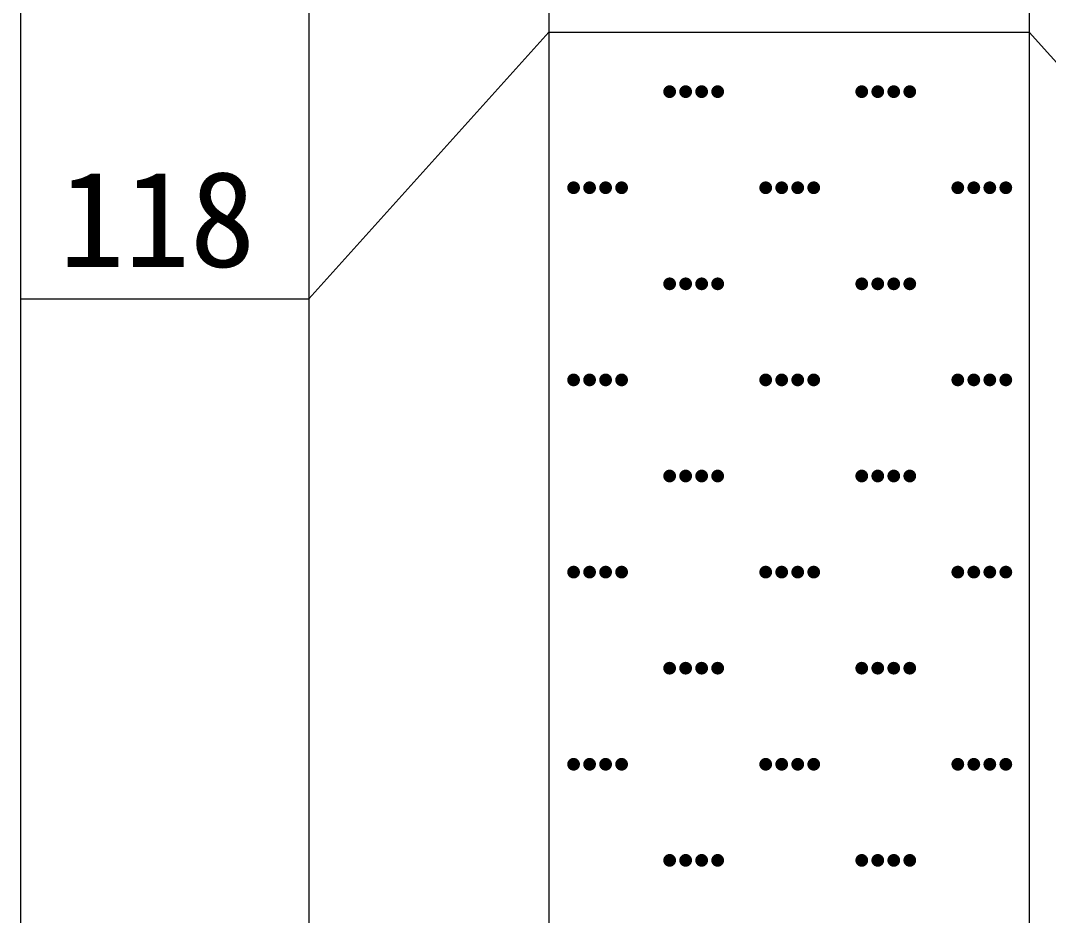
# Model space of a CAD drawing. Header units: inches. Extents: x -27 to 109, y -724 to 26.
# Drawn here: x 15.882 to 20.162, y -630.93 to -627.205 of the extents above; entities that cross this region are included whole.
import ezdxf

# ---------------------------------------------------------------- set-up
doc = ezdxf.new("R2010")
doc.units = ezdxf.units.IN
doc.header["$MEASUREMENT"] = 0
doc.layers.get('0').update_dxf_attribs({"lineweight": 0})
doc.styles.add('宋体', font='')
doc.styles.get('宋体').set_extended_font_data('宋体')

# ---------------------------------------------------------------- blocks, each defined once
blk = doc.blocks.new('lr_block_102')
at = {"true_color": 0x000000}
for points in [[(18.6105, -627.5076), (18.6114, -627.5007), (18.6105, -627.4937), (18.6078, -627.4873), (18.6035, -627.4819), (18.5981, -627.4776), (18.5917, -627.475), (18.5847, -627.474), (18.5778, -627.475), (18.5714, -627.4776), (18.5659, -627.4819), (18.5617, -627.4873), (18.559, -627.4937), (18.5581, -627.5007), (18.559, -627.5076), (18.5617, -627.514), (18.5659, -627.5195), (18.5714, -627.5238), (18.5778, -627.5264), (18.5847, -627.5274), (18.5917, -627.5264), (18.5981, -627.5238), (18.6035, -627.5195), (18.6078, -627.514)], [(18.6771, -627.5076), (18.6781, -627.5007), (18.6771, -627.4937), (18.6745, -627.4873), (18.6702, -627.4819), (18.6647, -627.4776), (18.6583, -627.475), (18.6514, -627.474), (18.6445, -627.475), (18.6381, -627.4776), (18.6326, -627.4819), (18.6283, -627.4873), (18.6257, -627.4937), (18.6247, -627.5007), (18.6257, -627.5076), (18.6283, -627.514), (18.6326, -627.5195), (18.6381, -627.5238), (18.6445, -627.5264), (18.6514, -627.5274), (18.6583, -627.5264), (18.6647, -627.5238), (18.6702, -627.5195), (18.6745, -627.514)], [(18.7438, -627.5076), (18.7447, -627.5007), (18.7438, -627.4937), (18.7411, -627.4873), (18.7369, -627.4819), (18.7314, -627.4776), (18.725, -627.475), (18.7181, -627.474), (18.7111, -627.475), (18.7047, -627.4776), (18.6993, -627.4819), (18.695, -627.4873), (18.6923, -627.4937), (18.6914, -627.5007), (18.6923, -627.5076), (18.695, -627.514), (18.6993, -627.5195), (18.7047, -627.5238), (18.7111, -627.5264), (18.7181, -627.5274), (18.725, -627.5264), (18.7314, -627.5238), (18.7369, -627.5195), (18.7411, -627.514)], [(18.8105, -627.5076), (18.8114, -627.5007), (18.8105, -627.4937), (18.8078, -627.4873), (18.8035, -627.4819), (18.7981, -627.4776), (18.7917, -627.475), (18.7847, -627.474), (18.7778, -627.475), (18.7714, -627.4776), (18.7659, -627.4819), (18.7617, -627.4873), (18.759, -627.4937), (18.7581, -627.5007), (18.759, -627.5076), (18.7617, -627.514), (18.7659, -627.5195), (18.7714, -627.5238), (18.7778, -627.5264), (18.7847, -627.5274), (18.7917, -627.5264), (18.7981, -627.5238), (18.8035, -627.5195), (18.8078, -627.514)], [(19.4105, -627.5076), (19.4114, -627.5007), (19.4105, -627.4937), (19.4078, -627.4873), (19.4035, -627.4819), (19.3981, -627.4776), (19.3917, -627.475), (19.3847, -627.474), (19.3778, -627.475), (19.3714, -627.4776), (19.3659, -627.4819), (19.3617, -627.4873), (19.359, -627.4937), (19.3581, -627.5007), (19.359, -627.5076), (19.3617, -627.514), (19.3659, -627.5195), (19.3714, -627.5238), (19.3778, -627.5264), (19.3847, -627.5274), (19.3917, -627.5264), (19.3981, -627.5238), (19.4035, -627.5195), (19.4078, -627.514)], [(19.4771, -627.5076), (19.4781, -627.5007), (19.4771, -627.4937), (19.4745, -627.4873), (19.4702, -627.4819), (19.4647, -627.4776), (19.4583, -627.475), (19.4514, -627.474), (19.4445, -627.475), (19.4381, -627.4776), (19.4326, -627.4819), (19.4283, -627.4873), (19.4257, -627.4937), (19.4247, -627.5007), (19.4257, -627.5076), (19.4283, -627.514), (19.4326, -627.5195), (19.4381, -627.5238), (19.4445, -627.5264), (19.4514, -627.5274), (19.4583, -627.5264), (19.4647, -627.5238), (19.4702, -627.5195), (19.4745, -627.514)], [(19.5438, -627.5076), (19.5447, -627.5007), (19.5438, -627.4937), (19.5411, -627.4873), (19.5369, -627.4819), (19.5314, -627.4776), (19.525, -627.475), (19.5181, -627.474), (19.5111, -627.475), (19.5047, -627.4776), (19.4993, -627.4819), (19.495, -627.4873), (19.4923, -627.4937), (19.4914, -627.5007), (19.4923, -627.5076), (19.495, -627.514), (19.4993, -627.5195), (19.5047, -627.5238), (19.5111, -627.5264), (19.5181, -627.5274), (19.525, -627.5264), (19.5314, -627.5238), (19.5369, -627.5195), (19.5411, -627.514)], [(19.6105, -627.5076), (19.6114, -627.5007), (19.6105, -627.4937), (19.6078, -627.4873), (19.6035, -627.4819), (19.5981, -627.4776), (19.5917, -627.475), (19.5847, -627.474), (19.5778, -627.475), (19.5714, -627.4776), (19.5659, -627.4819), (19.5617, -627.4873), (19.559, -627.4937), (19.5581, -627.5007), (19.559, -627.5076), (19.5617, -627.514), (19.5659, -627.5195), (19.5714, -627.5238), (19.5778, -627.5264), (19.5847, -627.5274), (19.5917, -627.5264), (19.5981, -627.5238), (19.6035, -627.5195), (19.6078, -627.514)], [(18.2105, -627.9076), (18.2114, -627.9007), (18.2105, -627.8938), (18.2078, -627.8873), (18.2035, -627.8819), (18.1981, -627.8776), (18.1917, -627.875), (18.1847, -627.874), (18.1778, -627.875), (18.1714, -627.8776), (18.1659, -627.8819), (18.1617, -627.8873), (18.159, -627.8938), (18.1581, -627.9007), (18.159, -627.9076), (18.1617, -627.914), (18.1659, -627.9195), (18.1714, -627.9238), (18.1778, -627.9264), (18.1847, -627.9274), (18.1917, -627.9264), (18.1981, -627.9238), (18.2035, -627.9195), (18.2078, -627.914)], [(18.2771, -627.9076), (18.2781, -627.9007), (18.2771, -627.8938), (18.2745, -627.8873), (18.2702, -627.8819), (18.2647, -627.8776), (18.2583, -627.875), (18.2514, -627.874), (18.2445, -627.875), (18.2381, -627.8776), (18.2326, -627.8819), (18.2283, -627.8873), (18.2257, -627.8938), (18.2247, -627.9007), (18.2257, -627.9076), (18.2283, -627.914), (18.2326, -627.9195), (18.2381, -627.9238), (18.2445, -627.9264), (18.2514, -627.9274), (18.2583, -627.9264), (18.2647, -627.9238), (18.2702, -627.9195), (18.2745, -627.914)], [(18.3438, -627.9076), (18.3447, -627.9007), (18.3438, -627.8938), (18.3411, -627.8873), (18.3369, -627.8819), (18.3314, -627.8776), (18.325, -627.875), (18.3181, -627.874), (18.3111, -627.875), (18.3047, -627.8776), (18.2993, -627.8819), (18.295, -627.8873), (18.2923, -627.8938), (18.2914, -627.9007), (18.2923, -627.9076), (18.295, -627.914), (18.2993, -627.9195), (18.3047, -627.9238), (18.3111, -627.9264), (18.3181, -627.9274), (18.325, -627.9264), (18.3314, -627.9238), (18.3369, -627.9195), (18.3411, -627.914)], [(18.4105, -627.9076), (18.4114, -627.9007), (18.4105, -627.8938), (18.4078, -627.8873), (18.4035, -627.8819), (18.3981, -627.8776), (18.3917, -627.875), (18.3847, -627.874), (18.3778, -627.875), (18.3714, -627.8776), (18.3659, -627.8819), (18.3617, -627.8873), (18.359, -627.8938), (18.3581, -627.9007), (18.359, -627.9076), (18.3617, -627.914), (18.3659, -627.9195), (18.3714, -627.9238), (18.3778, -627.9264), (18.3847, -627.9274), (18.3917, -627.9264), (18.3981, -627.9238), (18.4035, -627.9195), (18.4078, -627.914)], [(19.0105, -627.9076), (19.0114, -627.9007), (19.0105, -627.8938), (19.0078, -627.8873), (19.0035, -627.8819), (18.9981, -627.8776), (18.9917, -627.875), (18.9847, -627.874), (18.9778, -627.875), (18.9714, -627.8776), (18.9659, -627.8819), (18.9617, -627.8873), (18.959, -627.8938), (18.9581, -627.9007), (18.959, -627.9076), (18.9617, -627.914), (18.9659, -627.9195), (18.9714, -627.9238), (18.9778, -627.9264), (18.9847, -627.9274), (18.9917, -627.9264), (18.9981, -627.9238), (19.0035, -627.9195), (19.0078, -627.914)], [(19.0771, -627.9076), (19.0781, -627.9007), (19.0771, -627.8938), (19.0745, -627.8873), (19.0702, -627.8819), (19.0647, -627.8776), (19.0583, -627.875), (19.0514, -627.874), (19.0445, -627.875), (19.0381, -627.8776), (19.0326, -627.8819), (19.0283, -627.8873), (19.0257, -627.8938), (19.0247, -627.9007), (19.0257, -627.9076), (19.0283, -627.914), (19.0326, -627.9195), (19.0381, -627.9238), (19.0445, -627.9264), (19.0514, -627.9274), (19.0583, -627.9264), (19.0647, -627.9238), (19.0702, -627.9195), (19.0745, -627.914)], [(19.1438, -627.9076), (19.1447, -627.9007), (19.1438, -627.8938), (19.1411, -627.8873), (19.1369, -627.8819), (19.1314, -627.8776), (19.125, -627.875), (19.1181, -627.874), (19.1111, -627.875), (19.1047, -627.8776), (19.0993, -627.8819), (19.095, -627.8873), (19.0923, -627.8938), (19.0914, -627.9007), (19.0923, -627.9076), (19.095, -627.914), (19.0993, -627.9195), (19.1047, -627.9238), (19.1111, -627.9264), (19.1181, -627.9274), (19.125, -627.9264), (19.1314, -627.9238), (19.1369, -627.9195), (19.1411, -627.914)], [(19.2105, -627.9076), (19.2114, -627.9007), (19.2105, -627.8938), (19.2078, -627.8873), (19.2035, -627.8819), (19.1981, -627.8776), (19.1917, -627.875), (19.1847, -627.874), (19.1778, -627.875), (19.1714, -627.8776), (19.1659, -627.8819), (19.1617, -627.8873), (19.159, -627.8938), (19.1581, -627.9007), (19.159, -627.9076), (19.1617, -627.914), (19.1659, -627.9195), (19.1714, -627.9238), (19.1778, -627.9264), (19.1847, -627.9274), (19.1917, -627.9264), (19.1981, -627.9238), (19.2035, -627.9195), (19.2078, -627.914)], [(19.8105, -627.9076), (19.8114, -627.9007), (19.8105, -627.8938), (19.8078, -627.8873), (19.8035, -627.8819), (19.7981, -627.8776), (19.7917, -627.875), (19.7847, -627.874), (19.7778, -627.875), (19.7714, -627.8776), (19.7659, -627.8819), (19.7617, -627.8873), (19.759, -627.8938), (19.7581, -627.9007), (19.759, -627.9076), (19.7617, -627.914), (19.7659, -627.9195), (19.7714, -627.9238), (19.7778, -627.9264), (19.7847, -627.9274), (19.7917, -627.9264), (19.7981, -627.9238), (19.8035, -627.9195), (19.8078, -627.914)], [(19.8771, -627.9076), (19.8781, -627.9007), (19.8771, -627.8938), (19.8745, -627.8873), (19.8702, -627.8819), (19.8647, -627.8776), (19.8583, -627.875), (19.8514, -627.874), (19.8445, -627.875), (19.8381, -627.8776), (19.8326, -627.8819), (19.8283, -627.8873), (19.8257, -627.8938), (19.8247, -627.9007), (19.8257, -627.9076), (19.8283, -627.914), (19.8326, -627.9195), (19.8381, -627.9238), (19.8445, -627.9264), (19.8514, -627.9274), (19.8583, -627.9264), (19.8647, -627.9238), (19.8702, -627.9195), (19.8745, -627.914)], [(19.9438, -627.9076), (19.9447, -627.9007), (19.9438, -627.8938), (19.9411, -627.8873), (19.9369, -627.8819), (19.9314, -627.8776), (19.925, -627.875), (19.9181, -627.874), (19.9111, -627.875), (19.9047, -627.8776), (19.8993, -627.8819), (19.895, -627.8873), (19.8923, -627.8938), (19.8914, -627.9007), (19.8923, -627.9076), (19.895, -627.914), (19.8993, -627.9195), (19.9047, -627.9238), (19.9111, -627.9264), (19.9181, -627.9274), (19.925, -627.9264), (19.9314, -627.9238), (19.9369, -627.9195), (19.9411, -627.914)], [(20.0105, -627.9076), (20.0114, -627.9007), (20.0105, -627.8938), (20.0078, -627.8873), (20.0035, -627.8819), (19.9981, -627.8776), (19.9917, -627.875), (19.9847, -627.874), (19.9778, -627.875), (19.9714, -627.8776), (19.9659, -627.8819), (19.9617, -627.8873), (19.959, -627.8938), (19.9581, -627.9007), (19.959, -627.9076), (19.9617, -627.914), (19.9659, -627.9195), (19.9714, -627.9238), (19.9778, -627.9264), (19.9847, -627.9274), (19.9917, -627.9264), (19.9981, -627.9238), (20.0035, -627.9195), (20.0078, -627.914)], [(18.6105, -628.3076), (18.6114, -628.3007), (18.6105, -628.2937), (18.6078, -628.2873), (18.6035, -628.2819), (18.5981, -628.2776), (18.5917, -628.2749), (18.5847, -628.274), (18.5778, -628.2749), (18.5714, -628.2776), (18.5659, -628.2819), (18.5617, -628.2873), (18.559, -628.2937), (18.5581, -628.3007), (18.559, -628.3076), (18.5617, -628.314), (18.5659, -628.3195), (18.5714, -628.3238), (18.5778, -628.3264), (18.5847, -628.3274), (18.5917, -628.3264), (18.5981, -628.3238), (18.6035, -628.3195), (18.6078, -628.314)], [(18.6771, -628.3076), (18.6781, -628.3007), (18.6771, -628.2937), (18.6745, -628.2873), (18.6702, -628.2819), (18.6647, -628.2776), (18.6583, -628.2749), (18.6514, -628.274), (18.6445, -628.2749), (18.6381, -628.2776), (18.6326, -628.2819), (18.6283, -628.2873), (18.6257, -628.2937), (18.6247, -628.3007), (18.6257, -628.3076), (18.6283, -628.314), (18.6326, -628.3195), (18.6381, -628.3238), (18.6445, -628.3264), (18.6514, -628.3274), (18.6583, -628.3264), (18.6647, -628.3238), (18.6702, -628.3195), (18.6745, -628.314)], [(18.7438, -628.3076), (18.7447, -628.3007), (18.7438, -628.2937), (18.7411, -628.2873), (18.7369, -628.2819), (18.7314, -628.2776), (18.725, -628.2749), (18.7181, -628.274), (18.7111, -628.2749), (18.7047, -628.2776), (18.6993, -628.2819), (18.695, -628.2873), (18.6923, -628.2937), (18.6914, -628.3007), (18.6923, -628.3076), (18.695, -628.314), (18.6993, -628.3195), (18.7047, -628.3238), (18.7111, -628.3264), (18.7181, -628.3274), (18.725, -628.3264), (18.7314, -628.3238), (18.7369, -628.3195), (18.7411, -628.314)], [(18.8105, -628.3076), (18.8114, -628.3007), (18.8105, -628.2937), (18.8078, -628.2873), (18.8035, -628.2819), (18.7981, -628.2776), (18.7917, -628.2749), (18.7847, -628.274), (18.7778, -628.2749), (18.7714, -628.2776), (18.7659, -628.2819), (18.7617, -628.2873), (18.759, -628.2937), (18.7581, -628.3007), (18.759, -628.3076), (18.7617, -628.314), (18.7659, -628.3195), (18.7714, -628.3238), (18.7778, -628.3264), (18.7847, -628.3274), (18.7917, -628.3264), (18.7981, -628.3238), (18.8035, -628.3195), (18.8078, -628.314)], [(19.4105, -628.3076), (19.4114, -628.3007), (19.4105, -628.2937), (19.4078, -628.2873), (19.4035, -628.2819), (19.3981, -628.2776), (19.3917, -628.2749), (19.3847, -628.274), (19.3778, -628.2749), (19.3714, -628.2776), (19.3659, -628.2819), (19.3617, -628.2873), (19.359, -628.2937), (19.3581, -628.3007), (19.359, -628.3076), (19.3617, -628.314), (19.3659, -628.3195), (19.3714, -628.3238), (19.3778, -628.3264), (19.3847, -628.3274), (19.3917, -628.3264), (19.3981, -628.3238), (19.4035, -628.3195), (19.4078, -628.314)], [(19.4771, -628.3076), (19.4781, -628.3007), (19.4771, -628.2937), (19.4745, -628.2873), (19.4702, -628.2819), (19.4647, -628.2776), (19.4583, -628.2749), (19.4514, -628.274), (19.4445, -628.2749), (19.4381, -628.2776), (19.4326, -628.2819), (19.4283, -628.2873), (19.4257, -628.2937), (19.4247, -628.3007), (19.4257, -628.3076), (19.4283, -628.314), (19.4326, -628.3195), (19.4381, -628.3238), (19.4445, -628.3264), (19.4514, -628.3274), (19.4583, -628.3264), (19.4647, -628.3238), (19.4702, -628.3195), (19.4745, -628.314)], [(19.5438, -628.3076), (19.5447, -628.3007), (19.5438, -628.2937), (19.5411, -628.2873), (19.5369, -628.2819), (19.5314, -628.2776), (19.525, -628.2749), (19.5181, -628.274), (19.5111, -628.2749), (19.5047, -628.2776), (19.4993, -628.2819), (19.495, -628.2873), (19.4923, -628.2937), (19.4914, -628.3007), (19.4923, -628.3076), (19.495, -628.314), (19.4993, -628.3195), (19.5047, -628.3238), (19.5111, -628.3264), (19.5181, -628.3274), (19.525, -628.3264), (19.5314, -628.3238), (19.5369, -628.3195), (19.5411, -628.314)], [(19.6105, -628.3076), (19.6114, -628.3007), (19.6105, -628.2937), (19.6078, -628.2873), (19.6035, -628.2819), (19.5981, -628.2776), (19.5917, -628.2749), (19.5847, -628.274), (19.5778, -628.2749), (19.5714, -628.2776), (19.5659, -628.2819), (19.5617, -628.2873), (19.559, -628.2937), (19.5581, -628.3007), (19.559, -628.3076), (19.5617, -628.314), (19.5659, -628.3195), (19.5714, -628.3238), (19.5778, -628.3264), (19.5847, -628.3274), (19.5917, -628.3264), (19.5981, -628.3238), (19.6035, -628.3195), (19.6078, -628.314)], [(18.2105, -628.7076), (18.2114, -628.7007), (18.2105, -628.6938), (18.2078, -628.6873), (18.2035, -628.6819), (18.1981, -628.6776), (18.1917, -628.6749), (18.1847, -628.674), (18.1778, -628.6749), (18.1714, -628.6776), (18.1659, -628.6819), (18.1617, -628.6873), (18.159, -628.6938), (18.1581, -628.7007), (18.159, -628.7076), (18.1617, -628.714), (18.1659, -628.7195), (18.1714, -628.7237), (18.1778, -628.7264), (18.1847, -628.7274), (18.1917, -628.7264), (18.1981, -628.7237), (18.2035, -628.7195), (18.2078, -628.714)], [(18.2771, -628.7076), (18.2781, -628.7007), (18.2771, -628.6938), (18.2745, -628.6873), (18.2702, -628.6819), (18.2647, -628.6776), (18.2583, -628.6749), (18.2514, -628.674), (18.2445, -628.6749), (18.2381, -628.6776), (18.2326, -628.6819), (18.2283, -628.6873), (18.2257, -628.6938), (18.2247, -628.7007), (18.2257, -628.7076), (18.2283, -628.714), (18.2326, -628.7195), (18.2381, -628.7237), (18.2445, -628.7264), (18.2514, -628.7274), (18.2583, -628.7264), (18.2647, -628.7237), (18.2702, -628.7195), (18.2745, -628.714)], [(18.3438, -628.7076), (18.3447, -628.7007), (18.3438, -628.6938), (18.3411, -628.6873), (18.3369, -628.6819), (18.3314, -628.6776), (18.325, -628.6749), (18.3181, -628.674), (18.3111, -628.6749), (18.3047, -628.6776), (18.2993, -628.6819), (18.295, -628.6873), (18.2923, -628.6938), (18.2914, -628.7007), (18.2923, -628.7076), (18.295, -628.714), (18.2993, -628.7195), (18.3047, -628.7237), (18.3111, -628.7264), (18.3181, -628.7274), (18.325, -628.7264), (18.3314, -628.7237), (18.3369, -628.7195), (18.3411, -628.714)], [(18.4105, -628.7076), (18.4114, -628.7007), (18.4105, -628.6938), (18.4078, -628.6873), (18.4035, -628.6819), (18.3981, -628.6776), (18.3917, -628.6749), (18.3847, -628.674), (18.3778, -628.6749), (18.3714, -628.6776), (18.3659, -628.6819), (18.3617, -628.6873), (18.359, -628.6938), (18.3581, -628.7007), (18.359, -628.7076), (18.3617, -628.714), (18.3659, -628.7195), (18.3714, -628.7237), (18.3778, -628.7264), (18.3847, -628.7274), (18.3917, -628.7264), (18.3981, -628.7237), (18.4035, -628.7195), (18.4078, -628.714)], [(19.0105, -628.7076), (19.0114, -628.7007), (19.0105, -628.6938), (19.0078, -628.6873), (19.0035, -628.6819), (18.9981, -628.6776), (18.9917, -628.6749), (18.9847, -628.674), (18.9778, -628.6749), (18.9714, -628.6776), (18.9659, -628.6819), (18.9617, -628.6873), (18.959, -628.6938), (18.9581, -628.7007), (18.959, -628.7076), (18.9617, -628.714), (18.9659, -628.7195), (18.9714, -628.7237), (18.9778, -628.7264), (18.9847, -628.7274), (18.9917, -628.7264), (18.9981, -628.7237), (19.0035, -628.7195), (19.0078, -628.714)], [(19.0771, -628.7076), (19.0781, -628.7007), (19.0771, -628.6938), (19.0745, -628.6873), (19.0702, -628.6819), (19.0647, -628.6776), (19.0583, -628.6749), (19.0514, -628.674), (19.0445, -628.6749), (19.0381, -628.6776), (19.0326, -628.6819), (19.0283, -628.6873), (19.0257, -628.6938), (19.0247, -628.7007), (19.0257, -628.7076), (19.0283, -628.714), (19.0326, -628.7195), (19.0381, -628.7237), (19.0445, -628.7264), (19.0514, -628.7274), (19.0583, -628.7264), (19.0647, -628.7237), (19.0702, -628.7195), (19.0745, -628.714)], [(19.1438, -628.7076), (19.1447, -628.7007), (19.1438, -628.6938), (19.1411, -628.6873), (19.1369, -628.6819), (19.1314, -628.6776), (19.125, -628.6749), (19.1181, -628.674), (19.1111, -628.6749), (19.1047, -628.6776), (19.0993, -628.6819), (19.095, -628.6873), (19.0923, -628.6938), (19.0914, -628.7007), (19.0923, -628.7076), (19.095, -628.714), (19.0993, -628.7195), (19.1047, -628.7237), (19.1111, -628.7264), (19.1181, -628.7274), (19.125, -628.7264), (19.1314, -628.7237), (19.1369, -628.7195), (19.1411, -628.714)], [(19.2105, -628.7076), (19.2114, -628.7007), (19.2105, -628.6938), (19.2078, -628.6873), (19.2035, -628.6819), (19.1981, -628.6776), (19.1917, -628.6749), (19.1847, -628.674), (19.1778, -628.6749), (19.1714, -628.6776), (19.1659, -628.6819), (19.1617, -628.6873), (19.159, -628.6938), (19.1581, -628.7007), (19.159, -628.7076), (19.1617, -628.714), (19.1659, -628.7195), (19.1714, -628.7237), (19.1778, -628.7264), (19.1847, -628.7274), (19.1917, -628.7264), (19.1981, -628.7237), (19.2035, -628.7195), (19.2078, -628.714)], [(19.8105, -628.7076), (19.8114, -628.7007), (19.8105, -628.6938), (19.8078, -628.6873), (19.8035, -628.6819), (19.7981, -628.6776), (19.7917, -628.6749), (19.7847, -628.674), (19.7778, -628.6749), (19.7714, -628.6776), (19.7659, -628.6819), (19.7617, -628.6873), (19.759, -628.6938), (19.7581, -628.7007), (19.759, -628.7076), (19.7617, -628.714), (19.7659, -628.7195), (19.7714, -628.7237), (19.7778, -628.7264), (19.7847, -628.7274), (19.7917, -628.7264), (19.7981, -628.7237), (19.8035, -628.7195), (19.8078, -628.714)], [(19.8771, -628.7076), (19.8781, -628.7007), (19.8771, -628.6938), (19.8745, -628.6873), (19.8702, -628.6819), (19.8647, -628.6776), (19.8583, -628.6749), (19.8514, -628.674), (19.8445, -628.6749), (19.8381, -628.6776), (19.8326, -628.6819), (19.8283, -628.6873), (19.8257, -628.6938), (19.8247, -628.7007), (19.8257, -628.7076), (19.8283, -628.714), (19.8326, -628.7195), (19.8381, -628.7237), (19.8445, -628.7264), (19.8514, -628.7274), (19.8583, -628.7264), (19.8647, -628.7237), (19.8702, -628.7195), (19.8745, -628.714)], [(19.9438, -628.7076), (19.9447, -628.7007), (19.9438, -628.6938), (19.9411, -628.6873), (19.9369, -628.6819), (19.9314, -628.6776), (19.925, -628.6749), (19.9181, -628.674), (19.9111, -628.6749), (19.9047, -628.6776), (19.8993, -628.6819), (19.895, -628.6873), (19.8923, -628.6938), (19.8914, -628.7007), (19.8923, -628.7076), (19.895, -628.714), (19.8993, -628.7195), (19.9047, -628.7237), (19.9111, -628.7264), (19.9181, -628.7274), (19.925, -628.7264), (19.9314, -628.7237), (19.9369, -628.7195), (19.9411, -628.714)], [(20.0105, -628.7076), (20.0114, -628.7007), (20.0105, -628.6938), (20.0078, -628.6873), (20.0035, -628.6819), (19.9981, -628.6776), (19.9917, -628.6749), (19.9847, -628.674), (19.9778, -628.6749), (19.9714, -628.6776), (19.9659, -628.6819), (19.9617, -628.6873), (19.959, -628.6938), (19.9581, -628.7007), (19.959, -628.7076), (19.9617, -628.714), (19.9659, -628.7195), (19.9714, -628.7237), (19.9778, -628.7264), (19.9847, -628.7274), (19.9917, -628.7264), (19.9981, -628.7237), (20.0035, -628.7195), (20.0078, -628.714)], [(18.6105, -629.1076), (18.6114, -629.1007), (18.6105, -629.0937), (18.6078, -629.0873), (18.6035, -629.0819), (18.5981, -629.0776), (18.5917, -629.0749), (18.5847, -629.074), (18.5778, -629.0749), (18.5714, -629.0776), (18.5659, -629.0819), (18.5617, -629.0873), (18.559, -629.0937), (18.5581, -629.1007), (18.559, -629.1076), (18.5617, -629.114), (18.5659, -629.1195), (18.5714, -629.1237), (18.5778, -629.1264), (18.5847, -629.1273), (18.5917, -629.1264), (18.5981, -629.1237), (18.6035, -629.1195), (18.6078, -629.114)], [(18.6771, -629.1076), (18.6781, -629.1007), (18.6771, -629.0937), (18.6745, -629.0873), (18.6702, -629.0819), (18.6647, -629.0776), (18.6583, -629.0749), (18.6514, -629.074), (18.6445, -629.0749), (18.6381, -629.0776), (18.6326, -629.0819), (18.6283, -629.0873), (18.6257, -629.0937), (18.6247, -629.1007), (18.6257, -629.1076), (18.6283, -629.114), (18.6326, -629.1195), (18.6381, -629.1237), (18.6445, -629.1264), (18.6514, -629.1273), (18.6583, -629.1264), (18.6647, -629.1237), (18.6702, -629.1195), (18.6745, -629.114)], [(18.7438, -629.1076), (18.7447, -629.1007), (18.7438, -629.0937), (18.7411, -629.0873), (18.7369, -629.0819), (18.7314, -629.0776), (18.725, -629.0749), (18.7181, -629.074), (18.7111, -629.0749), (18.7047, -629.0776), (18.6993, -629.0819), (18.695, -629.0873), (18.6923, -629.0937), (18.6914, -629.1007), (18.6923, -629.1076), (18.695, -629.114), (18.6993, -629.1195), (18.7047, -629.1237), (18.7111, -629.1264), (18.7181, -629.1273), (18.725, -629.1264), (18.7314, -629.1237), (18.7369, -629.1195), (18.7411, -629.114)], [(18.8105, -629.1076), (18.8114, -629.1007), (18.8105, -629.0937), (18.8078, -629.0873), (18.8035, -629.0819), (18.7981, -629.0776), (18.7917, -629.0749), (18.7847, -629.074), (18.7778, -629.0749), (18.7714, -629.0776), (18.7659, -629.0819), (18.7617, -629.0873), (18.759, -629.0937), (18.7581, -629.1007), (18.759, -629.1076), (18.7617, -629.114), (18.7659, -629.1195), (18.7714, -629.1237), (18.7778, -629.1264), (18.7847, -629.1273), (18.7917, -629.1264), (18.7981, -629.1237), (18.8035, -629.1195), (18.8078, -629.114)], [(19.4105, -629.1076), (19.4114, -629.1007), (19.4105, -629.0937), (19.4078, -629.0873), (19.4035, -629.0819), (19.3981, -629.0776), (19.3917, -629.0749), (19.3847, -629.074), (19.3778, -629.0749), (19.3714, -629.0776), (19.3659, -629.0819), (19.3617, -629.0873), (19.359, -629.0937), (19.3581, -629.1007), (19.359, -629.1076), (19.3617, -629.114), (19.3659, -629.1195), (19.3714, -629.1237), (19.3778, -629.1264), (19.3847, -629.1273), (19.3917, -629.1264), (19.3981, -629.1237), (19.4035, -629.1195), (19.4078, -629.114)], [(19.4771, -629.1076), (19.4781, -629.1007), (19.4771, -629.0937), (19.4745, -629.0873), (19.4702, -629.0819), (19.4647, -629.0776), (19.4583, -629.0749), (19.4514, -629.074), (19.4445, -629.0749), (19.4381, -629.0776), (19.4326, -629.0819), (19.4283, -629.0873), (19.4257, -629.0937), (19.4247, -629.1007), (19.4257, -629.1076), (19.4283, -629.114), (19.4326, -629.1195), (19.4381, -629.1237), (19.4445, -629.1264), (19.4514, -629.1273), (19.4583, -629.1264), (19.4647, -629.1237), (19.4702, -629.1195), (19.4745, -629.114)], [(19.5438, -629.1076), (19.5447, -629.1007), (19.5438, -629.0937), (19.5411, -629.0873), (19.5369, -629.0819), (19.5314, -629.0776), (19.525, -629.0749), (19.5181, -629.074), (19.5111, -629.0749), (19.5047, -629.0776), (19.4993, -629.0819), (19.495, -629.0873), (19.4923, -629.0937), (19.4914, -629.1007), (19.4923, -629.1076), (19.495, -629.114), (19.4993, -629.1195), (19.5047, -629.1237), (19.5111, -629.1264), (19.5181, -629.1273), (19.525, -629.1264), (19.5314, -629.1237), (19.5369, -629.1195), (19.5411, -629.114)], [(19.6105, -629.1076), (19.6114, -629.1007), (19.6105, -629.0937), (19.6078, -629.0873), (19.6035, -629.0819), (19.5981, -629.0776), (19.5917, -629.0749), (19.5847, -629.074), (19.5778, -629.0749), (19.5714, -629.0776), (19.5659, -629.0819), (19.5617, -629.0873), (19.559, -629.0937), (19.5581, -629.1007), (19.559, -629.1076), (19.5617, -629.114), (19.5659, -629.1195), (19.5714, -629.1237), (19.5778, -629.1264), (19.5847, -629.1273), (19.5917, -629.1264), (19.5981, -629.1237), (19.6035, -629.1195), (19.6078, -629.114)], [(18.2105, -629.5076), (18.2114, -629.5007), (18.2105, -629.4937), (18.2078, -629.4873), (18.2035, -629.4819), (18.1981, -629.4776), (18.1917, -629.4749), (18.1847, -629.474), (18.1778, -629.4749), (18.1714, -629.4776), (18.1659, -629.4819), (18.1617, -629.4873), (18.159, -629.4937), (18.1581, -629.5007), (18.159, -629.5076), (18.1617, -629.514), (18.1659, -629.5195), (18.1714, -629.5237), (18.1778, -629.5264), (18.1847, -629.5273), (18.1917, -629.5264), (18.1981, -629.5237), (18.2035, -629.5195), (18.2078, -629.514)], [(18.2771, -629.5076), (18.2781, -629.5007), (18.2771, -629.4937), (18.2745, -629.4873), (18.2702, -629.4819), (18.2647, -629.4776), (18.2583, -629.4749), (18.2514, -629.474), (18.2445, -629.4749), (18.2381, -629.4776), (18.2326, -629.4819), (18.2283, -629.4873), (18.2257, -629.4937), (18.2247, -629.5007), (18.2257, -629.5076), (18.2283, -629.514), (18.2326, -629.5195), (18.2381, -629.5237), (18.2445, -629.5264), (18.2514, -629.5273), (18.2583, -629.5264), (18.2647, -629.5237), (18.2702, -629.5195), (18.2745, -629.514)], [(18.3438, -629.5076), (18.3447, -629.5007), (18.3438, -629.4937), (18.3411, -629.4873), (18.3369, -629.4819), (18.3314, -629.4776), (18.325, -629.4749), (18.3181, -629.474), (18.3111, -629.4749), (18.3047, -629.4776), (18.2993, -629.4819), (18.295, -629.4873), (18.2923, -629.4937), (18.2914, -629.5007), (18.2923, -629.5076), (18.295, -629.514), (18.2993, -629.5195), (18.3047, -629.5237), (18.3111, -629.5264), (18.3181, -629.5273), (18.325, -629.5264), (18.3314, -629.5237), (18.3369, -629.5195), (18.3411, -629.514)], [(18.4105, -629.5076), (18.4114, -629.5007), (18.4105, -629.4937), (18.4078, -629.4873), (18.4035, -629.4819), (18.3981, -629.4776), (18.3917, -629.4749), (18.3847, -629.474), (18.3778, -629.4749), (18.3714, -629.4776), (18.3659, -629.4819), (18.3617, -629.4873), (18.359, -629.4937), (18.3581, -629.5007), (18.359, -629.5076), (18.3617, -629.514), (18.3659, -629.5195), (18.3714, -629.5237), (18.3778, -629.5264), (18.3847, -629.5273), (18.3917, -629.5264), (18.3981, -629.5237), (18.4035, -629.5195), (18.4078, -629.514)], [(19.0105, -629.5076), (19.0114, -629.5007), (19.0105, -629.4937), (19.0078, -629.4873), (19.0035, -629.4819), (18.9981, -629.4776), (18.9917, -629.4749), (18.9847, -629.474), (18.9778, -629.4749), (18.9714, -629.4776), (18.9659, -629.4819), (18.9617, -629.4873), (18.959, -629.4937), (18.9581, -629.5007), (18.959, -629.5076), (18.9617, -629.514), (18.9659, -629.5195), (18.9714, -629.5237), (18.9778, -629.5264), (18.9847, -629.5273), (18.9917, -629.5264), (18.9981, -629.5237), (19.0035, -629.5195), (19.0078, -629.514)], [(19.0771, -629.5076), (19.0781, -629.5007), (19.0771, -629.4937), (19.0745, -629.4873), (19.0702, -629.4819), (19.0647, -629.4776), (19.0583, -629.4749), (19.0514, -629.474), (19.0445, -629.4749), (19.0381, -629.4776), (19.0326, -629.4819), (19.0283, -629.4873), (19.0257, -629.4937), (19.0247, -629.5007), (19.0257, -629.5076), (19.0283, -629.514), (19.0326, -629.5195), (19.0381, -629.5237), (19.0445, -629.5264), (19.0514, -629.5273), (19.0583, -629.5264), (19.0647, -629.5237), (19.0702, -629.5195), (19.0745, -629.514)], [(19.1438, -629.5076), (19.1447, -629.5007), (19.1438, -629.4937), (19.1411, -629.4873), (19.1369, -629.4819), (19.1314, -629.4776), (19.125, -629.4749), (19.1181, -629.474), (19.1111, -629.4749), (19.1047, -629.4776), (19.0993, -629.4819), (19.095, -629.4873), (19.0923, -629.4937), (19.0914, -629.5007), (19.0923, -629.5076), (19.095, -629.514), (19.0993, -629.5195), (19.1047, -629.5237), (19.1111, -629.5264), (19.1181, -629.5273), (19.125, -629.5264), (19.1314, -629.5237), (19.1369, -629.5195), (19.1411, -629.514)], [(19.2105, -629.5076), (19.2114, -629.5007), (19.2105, -629.4937), (19.2078, -629.4873), (19.2035, -629.4819), (19.1981, -629.4776), (19.1917, -629.4749), (19.1847, -629.474), (19.1778, -629.4749), (19.1714, -629.4776), (19.1659, -629.4819), (19.1617, -629.4873), (19.159, -629.4937), (19.1581, -629.5007), (19.159, -629.5076), (19.1617, -629.514), (19.1659, -629.5195), (19.1714, -629.5237), (19.1778, -629.5264), (19.1847, -629.5273), (19.1917, -629.5264), (19.1981, -629.5237), (19.2035, -629.5195), (19.2078, -629.514)], [(19.8105, -629.5076), (19.8114, -629.5007), (19.8105, -629.4937), (19.8078, -629.4873), (19.8035, -629.4819), (19.7981, -629.4776), (19.7917, -629.4749), (19.7847, -629.474), (19.7778, -629.4749), (19.7714, -629.4776), (19.7659, -629.4819), (19.7617, -629.4873), (19.759, -629.4937), (19.7581, -629.5007), (19.759, -629.5076), (19.7617, -629.514), (19.7659, -629.5195), (19.7714, -629.5237), (19.7778, -629.5264), (19.7847, -629.5273), (19.7917, -629.5264), (19.7981, -629.5237), (19.8035, -629.5195), (19.8078, -629.514)], [(19.8771, -629.5076), (19.8781, -629.5007), (19.8771, -629.4937), (19.8745, -629.4873), (19.8702, -629.4819), (19.8647, -629.4776), (19.8583, -629.4749), (19.8514, -629.474), (19.8445, -629.4749), (19.8381, -629.4776), (19.8326, -629.4819), (19.8283, -629.4873), (19.8257, -629.4937), (19.8247, -629.5007), (19.8257, -629.5076), (19.8283, -629.514), (19.8326, -629.5195), (19.8381, -629.5237), (19.8445, -629.5264), (19.8514, -629.5273), (19.8583, -629.5264), (19.8647, -629.5237), (19.8702, -629.5195), (19.8745, -629.514)], [(19.9438, -629.5076), (19.9447, -629.5007), (19.9438, -629.4937), (19.9411, -629.4873), (19.9369, -629.4819), (19.9314, -629.4776), (19.925, -629.4749), (19.9181, -629.474), (19.9111, -629.4749), (19.9047, -629.4776), (19.8993, -629.4819), (19.895, -629.4873), (19.8923, -629.4937), (19.8914, -629.5007), (19.8923, -629.5076), (19.895, -629.514), (19.8993, -629.5195), (19.9047, -629.5237), (19.9111, -629.5264), (19.9181, -629.5273), (19.925, -629.5264), (19.9314, -629.5237), (19.9369, -629.5195), (19.9411, -629.514)], [(20.0105, -629.5076), (20.0114, -629.5007), (20.0105, -629.4937), (20.0078, -629.4873), (20.0035, -629.4819), (19.9981, -629.4776), (19.9917, -629.4749), (19.9847, -629.474), (19.9778, -629.4749), (19.9714, -629.4776), (19.9659, -629.4819), (19.9617, -629.4873), (19.959, -629.4937), (19.9581, -629.5007), (19.959, -629.5076), (19.9617, -629.514), (19.9659, -629.5195), (19.9714, -629.5237), (19.9778, -629.5264), (19.9847, -629.5273), (19.9917, -629.5264), (19.9981, -629.5237), (20.0035, -629.5195), (20.0078, -629.514)], [(18.6105, -629.9076), (18.6114, -629.9007), (18.6105, -629.8937), (18.6078, -629.8873), (18.6035, -629.8819), (18.5981, -629.8776), (18.5917, -629.8749), (18.5847, -629.874), (18.5778, -629.8749), (18.5714, -629.8776), (18.5659, -629.8819), (18.5617, -629.8873), (18.559, -629.8937), (18.5581, -629.9007), (18.559, -629.9076), (18.5617, -629.914), (18.5659, -629.9195), (18.5714, -629.9237), (18.5778, -629.9264), (18.5847, -629.9273), (18.5917, -629.9264), (18.5981, -629.9237), (18.6035, -629.9195), (18.6078, -629.914)], [(18.6771, -629.9076), (18.6781, -629.9007), (18.6771, -629.8937), (18.6745, -629.8873), (18.6702, -629.8819), (18.6647, -629.8776), (18.6583, -629.8749), (18.6514, -629.874), (18.6445, -629.8749), (18.6381, -629.8776), (18.6326, -629.8819), (18.6283, -629.8873), (18.6257, -629.8937), (18.6247, -629.9007), (18.6257, -629.9076), (18.6283, -629.914), (18.6326, -629.9195), (18.6381, -629.9237), (18.6445, -629.9264), (18.6514, -629.9273), (18.6583, -629.9264), (18.6647, -629.9237), (18.6702, -629.9195), (18.6745, -629.914)], [(18.7438, -629.9076), (18.7447, -629.9007), (18.7438, -629.8937), (18.7411, -629.8873), (18.7369, -629.8819), (18.7314, -629.8776), (18.725, -629.8749), (18.7181, -629.874), (18.7111, -629.8749), (18.7047, -629.8776), (18.6993, -629.8819), (18.695, -629.8873), (18.6923, -629.8937), (18.6914, -629.9007), (18.6923, -629.9076), (18.695, -629.914), (18.6993, -629.9195), (18.7047, -629.9237), (18.7111, -629.9264), (18.7181, -629.9273), (18.725, -629.9264), (18.7314, -629.9237), (18.7369, -629.9195), (18.7411, -629.914)], [(18.8105, -629.9076), (18.8114, -629.9007), (18.8105, -629.8937), (18.8078, -629.8873), (18.8035, -629.8819), (18.7981, -629.8776), (18.7917, -629.8749), (18.7847, -629.874), (18.7778, -629.8749), (18.7714, -629.8776), (18.7659, -629.8819), (18.7617, -629.8873), (18.759, -629.8937), (18.7581, -629.9007), (18.759, -629.9076), (18.7617, -629.914), (18.7659, -629.9195), (18.7714, -629.9237), (18.7778, -629.9264), (18.7847, -629.9273), (18.7917, -629.9264), (18.7981, -629.9237), (18.8035, -629.9195), (18.8078, -629.914)], [(19.4105, -629.9076), (19.4114, -629.9007), (19.4105, -629.8937), (19.4078, -629.8873), (19.4035, -629.8819), (19.3981, -629.8776), (19.3917, -629.8749), (19.3847, -629.874), (19.3778, -629.8749), (19.3714, -629.8776), (19.3659, -629.8819), (19.3617, -629.8873), (19.359, -629.8937), (19.3581, -629.9007), (19.359, -629.9076), (19.3617, -629.914), (19.3659, -629.9195), (19.3714, -629.9237), (19.3778, -629.9264), (19.3847, -629.9273), (19.3917, -629.9264), (19.3981, -629.9237), (19.4035, -629.9195), (19.4078, -629.914)], [(19.4771, -629.9076), (19.4781, -629.9007), (19.4771, -629.8937), (19.4745, -629.8873), (19.4702, -629.8819), (19.4647, -629.8776), (19.4583, -629.8749), (19.4514, -629.874), (19.4445, -629.8749), (19.4381, -629.8776), (19.4326, -629.8819), (19.4283, -629.8873), (19.4257, -629.8937), (19.4247, -629.9007), (19.4257, -629.9076), (19.4283, -629.914), (19.4326, -629.9195), (19.4381, -629.9237), (19.4445, -629.9264), (19.4514, -629.9273), (19.4583, -629.9264), (19.4647, -629.9237), (19.4702, -629.9195), (19.4745, -629.914)], [(19.5438, -629.9076), (19.5447, -629.9007), (19.5438, -629.8937), (19.5411, -629.8873), (19.5369, -629.8819), (19.5314, -629.8776), (19.525, -629.8749), (19.5181, -629.874), (19.5111, -629.8749), (19.5047, -629.8776), (19.4993, -629.8819), (19.495, -629.8873), (19.4923, -629.8937), (19.4914, -629.9007), (19.4923, -629.9076), (19.495, -629.914), (19.4993, -629.9195), (19.5047, -629.9237), (19.5111, -629.9264), (19.5181, -629.9273), (19.525, -629.9264), (19.5314, -629.9237), (19.5369, -629.9195), (19.5411, -629.914)], [(19.6105, -629.9076), (19.6114, -629.9007), (19.6105, -629.8937), (19.6078, -629.8873), (19.6035, -629.8819), (19.5981, -629.8776), (19.5917, -629.8749), (19.5847, -629.874), (19.5778, -629.8749), (19.5714, -629.8776), (19.5659, -629.8819), (19.5617, -629.8873), (19.559, -629.8937), (19.5581, -629.9007), (19.559, -629.9076), (19.5617, -629.914), (19.5659, -629.9195), (19.5714, -629.9237), (19.5778, -629.9264), (19.5847, -629.9273), (19.5917, -629.9264), (19.5981, -629.9237), (19.6035, -629.9195), (19.6078, -629.914)], [(18.2105, -630.3076), (18.2114, -630.3007), (18.2105, -630.2937), (18.2078, -630.2873), (18.2035, -630.2819), (18.1981, -630.2776), (18.1917, -630.2749), (18.1847, -630.274), (18.1778, -630.2749), (18.1714, -630.2776), (18.1659, -630.2819), (18.1617, -630.2873), (18.159, -630.2937), (18.1581, -630.3007), (18.159, -630.3076), (18.1617, -630.314), (18.1659, -630.3195), (18.1714, -630.3237), (18.1778, -630.3264), (18.1847, -630.3273), (18.1917, -630.3264), (18.1981, -630.3237), (18.2035, -630.3195), (18.2078, -630.314)], [(18.2771, -630.3076), (18.2781, -630.3007), (18.2771, -630.2937), (18.2745, -630.2873), (18.2702, -630.2819), (18.2647, -630.2776), (18.2583, -630.2749), (18.2514, -630.274), (18.2445, -630.2749), (18.2381, -630.2776), (18.2326, -630.2819), (18.2283, -630.2873), (18.2257, -630.2937), (18.2247, -630.3007), (18.2257, -630.3076), (18.2283, -630.314), (18.2326, -630.3195), (18.2381, -630.3237), (18.2445, -630.3264), (18.2514, -630.3273), (18.2583, -630.3264), (18.2647, -630.3237), (18.2702, -630.3195), (18.2745, -630.314)], [(18.3438, -630.3076), (18.3447, -630.3007), (18.3438, -630.2937), (18.3411, -630.2873), (18.3369, -630.2819), (18.3314, -630.2776), (18.325, -630.2749), (18.3181, -630.274), (18.3111, -630.2749), (18.3047, -630.2776), (18.2993, -630.2819), (18.295, -630.2873), (18.2923, -630.2937), (18.2914, -630.3007), (18.2923, -630.3076), (18.295, -630.314), (18.2993, -630.3195), (18.3047, -630.3237), (18.3111, -630.3264), (18.3181, -630.3273), (18.325, -630.3264), (18.3314, -630.3237), (18.3369, -630.3195), (18.3411, -630.314)], [(18.4105, -630.3076), (18.4114, -630.3007), (18.4105, -630.2937), (18.4078, -630.2873), (18.4035, -630.2819), (18.3981, -630.2776), (18.3917, -630.2749), (18.3847, -630.274), (18.3778, -630.2749), (18.3714, -630.2776), (18.3659, -630.2819), (18.3617, -630.2873), (18.359, -630.2937), (18.3581, -630.3007), (18.359, -630.3076), (18.3617, -630.314), (18.3659, -630.3195), (18.3714, -630.3237), (18.3778, -630.3264), (18.3847, -630.3273), (18.3917, -630.3264), (18.3981, -630.3237), (18.4035, -630.3195), (18.4078, -630.314)], [(19.0105, -630.3076), (19.0114, -630.3007), (19.0105, -630.2937), (19.0078, -630.2873), (19.0035, -630.2819), (18.9981, -630.2776), (18.9917, -630.2749), (18.9847, -630.274), (18.9778, -630.2749), (18.9714, -630.2776), (18.9659, -630.2819), (18.9617, -630.2873), (18.959, -630.2937), (18.9581, -630.3007), (18.959, -630.3076), (18.9617, -630.314), (18.9659, -630.3195), (18.9714, -630.3237), (18.9778, -630.3264), (18.9847, -630.3273), (18.9917, -630.3264), (18.9981, -630.3237), (19.0035, -630.3195), (19.0078, -630.314)], [(19.0771, -630.3076), (19.0781, -630.3007), (19.0771, -630.2937), (19.0745, -630.2873), (19.0702, -630.2819), (19.0647, -630.2776), (19.0583, -630.2749), (19.0514, -630.274), (19.0445, -630.2749), (19.0381, -630.2776), (19.0326, -630.2819), (19.0283, -630.2873), (19.0257, -630.2937), (19.0247, -630.3007), (19.0257, -630.3076), (19.0283, -630.314), (19.0326, -630.3195), (19.0381, -630.3237), (19.0445, -630.3264), (19.0514, -630.3273), (19.0583, -630.3264), (19.0647, -630.3237), (19.0702, -630.3195), (19.0745, -630.314)], [(19.1438, -630.3076), (19.1447, -630.3007), (19.1438, -630.2937), (19.1411, -630.2873), (19.1369, -630.2819), (19.1314, -630.2776), (19.125, -630.2749), (19.1181, -630.274), (19.1111, -630.2749), (19.1047, -630.2776), (19.0993, -630.2819), (19.095, -630.2873), (19.0923, -630.2937), (19.0914, -630.3007), (19.0923, -630.3076), (19.095, -630.314), (19.0993, -630.3195), (19.1047, -630.3237), (19.1111, -630.3264), (19.1181, -630.3273), (19.125, -630.3264), (19.1314, -630.3237), (19.1369, -630.3195), (19.1411, -630.314)], [(19.2105, -630.3076), (19.2114, -630.3007), (19.2105, -630.2937), (19.2078, -630.2873), (19.2035, -630.2819), (19.1981, -630.2776), (19.1917, -630.2749), (19.1847, -630.274), (19.1778, -630.2749), (19.1714, -630.2776), (19.1659, -630.2819), (19.1617, -630.2873), (19.159, -630.2937), (19.1581, -630.3007), (19.159, -630.3076), (19.1617, -630.314), (19.1659, -630.3195), (19.1714, -630.3237), (19.1778, -630.3264), (19.1847, -630.3273), (19.1917, -630.3264), (19.1981, -630.3237), (19.2035, -630.3195), (19.2078, -630.314)], [(19.8105, -630.3076), (19.8114, -630.3007), (19.8105, -630.2937), (19.8078, -630.2873), (19.8035, -630.2819), (19.7981, -630.2776), (19.7917, -630.2749), (19.7847, -630.274), (19.7778, -630.2749), (19.7714, -630.2776), (19.7659, -630.2819), (19.7617, -630.2873), (19.759, -630.2937), (19.7581, -630.3007), (19.759, -630.3076), (19.7617, -630.314), (19.7659, -630.3195), (19.7714, -630.3237), (19.7778, -630.3264), (19.7847, -630.3273), (19.7917, -630.3264), (19.7981, -630.3237), (19.8035, -630.3195), (19.8078, -630.314)], [(19.8771, -630.3076), (19.8781, -630.3007), (19.8771, -630.2937), (19.8745, -630.2873), (19.8702, -630.2819), (19.8647, -630.2776), (19.8583, -630.2749), (19.8514, -630.274), (19.8445, -630.2749), (19.8381, -630.2776), (19.8326, -630.2819), (19.8283, -630.2873), (19.8257, -630.2937), (19.8247, -630.3007), (19.8257, -630.3076), (19.8283, -630.314), (19.8326, -630.3195), (19.8381, -630.3237), (19.8445, -630.3264), (19.8514, -630.3273), (19.8583, -630.3264), (19.8647, -630.3237), (19.8702, -630.3195), (19.8745, -630.314)], [(19.9438, -630.3076), (19.9447, -630.3007), (19.9438, -630.2937), (19.9411, -630.2873), (19.9369, -630.2819), (19.9314, -630.2776), (19.925, -630.2749), (19.9181, -630.274), (19.9111, -630.2749), (19.9047, -630.2776), (19.8993, -630.2819), (19.895, -630.2873), (19.8923, -630.2937), (19.8914, -630.3007), (19.8923, -630.3076), (19.895, -630.314), (19.8993, -630.3195), (19.9047, -630.3237), (19.9111, -630.3264), (19.9181, -630.3273), (19.925, -630.3264), (19.9314, -630.3237), (19.9369, -630.3195), (19.9411, -630.314)], [(20.0105, -630.3076), (20.0114, -630.3007), (20.0105, -630.2937), (20.0078, -630.2873), (20.0035, -630.2819), (19.9981, -630.2776), (19.9917, -630.2749), (19.9847, -630.274), (19.9778, -630.2749), (19.9714, -630.2776), (19.9659, -630.2819), (19.9617, -630.2873), (19.959, -630.2937), (19.9581, -630.3007), (19.959, -630.3076), (19.9617, -630.314), (19.9659, -630.3195), (19.9714, -630.3237), (19.9778, -630.3264), (19.9847, -630.3273), (19.9917, -630.3264), (19.9981, -630.3237), (20.0035, -630.3195), (20.0078, -630.314)], [(18.6105, -630.7076), (18.6114, -630.7007), (18.6105, -630.6937), (18.6078, -630.6873), (18.6035, -630.6819), (18.5981, -630.6776), (18.5917, -630.6749), (18.5847, -630.674), (18.5778, -630.6749), (18.5714, -630.6776), (18.5659, -630.6819), (18.5617, -630.6873), (18.559, -630.6937), (18.5581, -630.7007), (18.559, -630.7076), (18.5617, -630.714), (18.5659, -630.7195), (18.5714, -630.7237), (18.5778, -630.7264), (18.5847, -630.7273), (18.5917, -630.7264), (18.5981, -630.7237), (18.6035, -630.7195), (18.6078, -630.714)], [(18.6771, -630.7076), (18.6781, -630.7007), (18.6771, -630.6937), (18.6745, -630.6873), (18.6702, -630.6819), (18.6647, -630.6776), (18.6583, -630.6749), (18.6514, -630.674), (18.6445, -630.6749), (18.6381, -630.6776), (18.6326, -630.6819), (18.6283, -630.6873), (18.6257, -630.6937), (18.6247, -630.7007), (18.6257, -630.7076), (18.6283, -630.714), (18.6326, -630.7195), (18.6381, -630.7237), (18.6445, -630.7264), (18.6514, -630.7273), (18.6583, -630.7264), (18.6647, -630.7237), (18.6702, -630.7195), (18.6745, -630.714)], [(18.7438, -630.7076), (18.7447, -630.7007), (18.7438, -630.6937), (18.7411, -630.6873), (18.7369, -630.6819), (18.7314, -630.6776), (18.725, -630.6749), (18.7181, -630.674), (18.7111, -630.6749), (18.7047, -630.6776), (18.6993, -630.6819), (18.695, -630.6873), (18.6923, -630.6937), (18.6914, -630.7007), (18.6923, -630.7076), (18.695, -630.714), (18.6993, -630.7195), (18.7047, -630.7237), (18.7111, -630.7264), (18.7181, -630.7273), (18.725, -630.7264), (18.7314, -630.7237), (18.7369, -630.7195), (18.7411, -630.714)], [(18.8105, -630.7076), (18.8114, -630.7007), (18.8105, -630.6937), (18.8078, -630.6873), (18.8035, -630.6819), (18.7981, -630.6776), (18.7917, -630.6749), (18.7847, -630.674), (18.7778, -630.6749), (18.7714, -630.6776), (18.7659, -630.6819), (18.7617, -630.6873), (18.759, -630.6937), (18.7581, -630.7007), (18.759, -630.7076), (18.7617, -630.714), (18.7659, -630.7195), (18.7714, -630.7237), (18.7778, -630.7264), (18.7847, -630.7273), (18.7917, -630.7264), (18.7981, -630.7237), (18.8035, -630.7195), (18.8078, -630.714)], [(19.4105, -630.7076), (19.4114, -630.7007), (19.4105, -630.6937), (19.4078, -630.6873), (19.4035, -630.6819), (19.3981, -630.6776), (19.3917, -630.6749), (19.3847, -630.674), (19.3778, -630.6749), (19.3714, -630.6776), (19.3659, -630.6819), (19.3617, -630.6873), (19.359, -630.6937), (19.3581, -630.7007), (19.359, -630.7076), (19.3617, -630.714), (19.3659, -630.7195), (19.3714, -630.7237), (19.3778, -630.7264), (19.3847, -630.7273), (19.3917, -630.7264), (19.3981, -630.7237), (19.4035, -630.7195), (19.4078, -630.714)], [(19.4771, -630.7076), (19.4781, -630.7007), (19.4771, -630.6937), (19.4745, -630.6873), (19.4702, -630.6819), (19.4647, -630.6776), (19.4583, -630.6749), (19.4514, -630.674), (19.4445, -630.6749), (19.4381, -630.6776), (19.4326, -630.6819), (19.4283, -630.6873), (19.4257, -630.6937), (19.4247, -630.7007), (19.4257, -630.7076), (19.4283, -630.714), (19.4326, -630.7195), (19.4381, -630.7237), (19.4445, -630.7264), (19.4514, -630.7273), (19.4583, -630.7264), (19.4647, -630.7237), (19.4702, -630.7195), (19.4745, -630.714)], [(19.5438, -630.7076), (19.5447, -630.7007), (19.5438, -630.6937), (19.5411, -630.6873), (19.5369, -630.6819), (19.5314, -630.6776), (19.525, -630.6749), (19.5181, -630.674), (19.5111, -630.6749), (19.5047, -630.6776), (19.4993, -630.6819), (19.495, -630.6873), (19.4923, -630.6937), (19.4914, -630.7007), (19.4923, -630.7076), (19.495, -630.714), (19.4993, -630.7195), (19.5047, -630.7237), (19.5111, -630.7264), (19.5181, -630.7273), (19.525, -630.7264), (19.5314, -630.7237), (19.5369, -630.7195), (19.5411, -630.714)], [(19.6105, -630.7076), (19.6114, -630.7007), (19.6105, -630.6937), (19.6078, -630.6873), (19.6035, -630.6819), (19.5981, -630.6776), (19.5917, -630.6749), (19.5847, -630.674), (19.5778, -630.6749), (19.5714, -630.6776), (19.5659, -630.6819), (19.5617, -630.6873), (19.559, -630.6937), (19.5581, -630.7007), (19.559, -630.7076), (19.5617, -630.714), (19.5659, -630.7195), (19.5714, -630.7237), (19.5778, -630.7264), (19.5847, -630.7273), (19.5917, -630.7264), (19.5981, -630.7237), (19.6035, -630.7195), (19.6078, -630.714)]]:
    blk.add_hatch(color=18, dxfattribs=at).paths.add_polyline_path(points, flags=17)

msp = doc.modelspace()

# ---------------------------------------------------------------- linework, layer by layer
at = {"linetype": 'Continuous', "lineweight": 15}
for p, q in [((15.8817, 0.8962), (15.8817, -693.5538)), ((17.0817, 0.8962), (17.0817, -693.5538)), ((18.0817, -626.7637), (18.0817, -627.2537)), ((20.0817, -626.7637), (20.0817, -627.2537)), ((17.0817, -628.3638), (18.0817, -627.2537)), ((18.0817, -627.2537), (20.0817, -627.2537)), ((18.0817, -627.2537), (18.0817, -632.9538)), ((21.0817, -628.3638), (20.0817, -627.2537)), ((20.0817, -627.2537), (20.0817, -632.9538)), ((15.8817, -628.3638), (17.0817, -628.3638))]:
    msp.add_line(p, q, dxfattribs=at)

# ---------------------------------------------------------------- block references
at = {"color": 7}
msp.add_blockref('lr_block_102', (0, 0), dxfattribs=at)

# ---------------------------------------------------------------- texts
at = {"style": '宋体'}
msp.add_text('118', height=0.4, dxfattribs=at).set_placement((16.0429, -628.2304))

doc.saveas('drawing.dxf')
